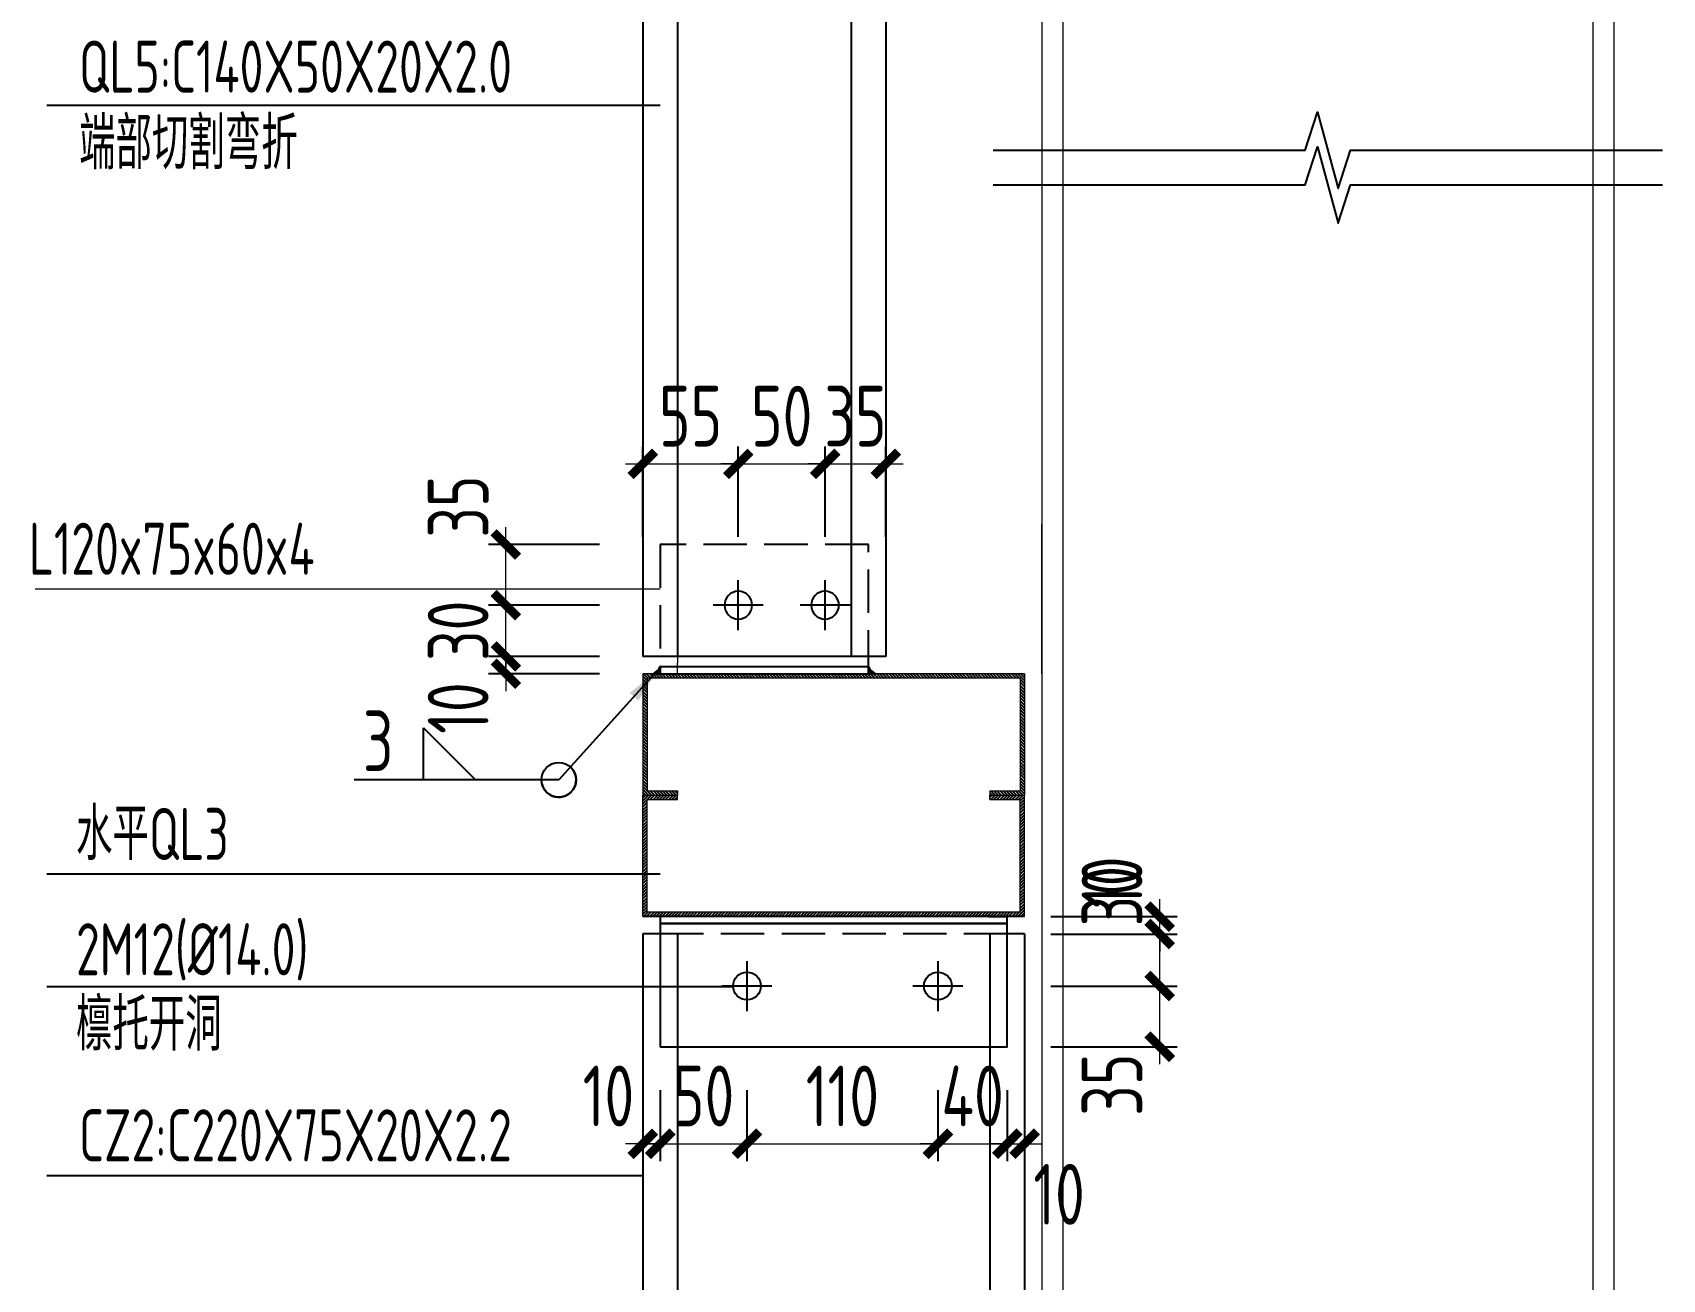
# Model space of a CAD drawing. Extents: x -2746917 to -971774, y -3334247 to -3250358.
# Drawn here: x -1436595 to -1427204, y -3304470 to -3297285 of the extents above; entities that cross this region are included whole.
import ezdxf

# ---------------------------------------------------------------- set-up
doc = ezdxf.new("R2010")
doc.units = 0
doc.header["$LTSCALE"] = 1000
doc.header["$MEASUREMENT"] = 0
doc.header["$PDMODE"] = 35
doc.linetypes.add('DASH', pattern=[0.35, 0.25, -0.1])
doc.layers.get('0').update_dxf_attribs({"linetype": 'CONTINUOUS'})
doc.layers.get('Defpoints').update_dxf_attribs({"linetype": 'CONTINUOUS'})
doc.layers.add('BEAM', color=7, linetype='CONTINUOUS', lineweight=13)
for name, color, linetype in [('BEAM_CON', 4, 'CONTINUOUS'), ('COLU', 7, 'CONTINUOUS'), ('DIM', 3, 'CONTINUOUS'), ('REIN', 1, 'CONTINUOUS'), ('TDB_中实线', 7, 'CONTINUOUS'), ('TEXT', 7, 'CONTINUOUS'), ('THIN', 7, 'CONTINUOUS'), ('WELD', 7, 'CONTINUOUS')]:
    doc.layers.add(name, color=color, linetype=linetype)
doc.styles.add('TSSD_Dimension', font='tssdeng.shx', dxfattribs={"width": 0.75, "bigfont": 'Hztxt.shx'})
doc.styles.add('TSSD_Label', font='tssdeng.shx', dxfattribs={"width": 0.75, "bigfont": 'hztxt.shx'})
doc.styles.add('TSSD_Rein', font='Tssdeng.shx', dxfattribs={"width": 0.75, "bigfont": 'hztxt.shx'})
doc.dimstyles.new('TSSD_10_100', dxfattribs={"dimtxt": 350, "dimasz": 100, "dimexe": 100, "dimexo": 250, "dimgap": 100, "dimtad": 1, "dimdec": 0, "dimlfac": 0.1, "dimzin": 0, "dimdsep": 46, "dimtxsty": 'TSSD_Dimension', "dimblk": 'ARCHTICK', "dimcen": 0, "dimdle": 100, "dimclrt": 7, "dimadec": 0, "dimazin": 0, "dimtfac": 1, "dimtdec": 0, "dimtix": 1, "dimtmove": 2, "dimatfit": 3, "dimldrblk": 'ARCHTICK', "dimfxl": 1, "dimtolj": 1, "dimtzin": 0, "dimlwd": 5, "dimarcsym": 0})
doc.dimstyles.new('TSSD_LEADER_STYLE_200.0', dxfattribs={"dimtxt": 700, "dimasz": 200, "dimexe": 200, "dimexo": 500, "dimgap": 0.09, "dimtad": 0, "dimtih": 1, "dimtoh": 1, "dimdec": 4, "dimzin": 0, "dimdsep": 46, "dimtxsty": 'Standard', "dimcen": 0.09, "dimdle": 200, "dimclrt": 7, "dimadec": 0, "dimazin": 0, "dimtfac": 1, "dimtdec": 4, "dimtofl": 0, "dimtmove": 0, "dimatfit": 3, "dimfxl": 1, "dimtolj": 1, "dimtzin": 0, "dimarcsym": 0})

# ---------------------------------------------------------------- blocks, each defined once
blk = doc.blocks.new('A$C3073000E')
at = {"layer": 'THIN', "color": 1}
for p, q in [((-28.3, 144.9), (-28.3, -143.1)), ((115.7, 0.9), (-172.3, 0.9))]:
    blk.add_line(p, q, dxfattribs=at)
blk.add_circle((-28.3, 0.9), 80, dxfattribs=at)
blk = doc.blocks.new('_ArchTick')
at = {"color": 0, "const_width": 0.5}
blk.add_lwpolyline([(-0.707, -0.707), (0.707, 0.707)], dxfattribs=at)
blk = doc.blocks.new('*D2061')
at = {"layer": 'Defpoints', "color": 0, "ltscale": 1.5}
for p in [(-1432528.5, -3299770.6), (-1433078.5, -3300440.9), (-1432528.5, -3300440.9)]:
    blk.add_point(p, dxfattribs=at)
at = {"layer": 'DIM', "color": 0, "lineweight": -2, "ltscale": 1.5}
for p, q in [((-1433078.5, -3300190.9), (-1433078.5, -3299670.6)), ((-1432528.5, -3300190.9), (-1432528.5, -3299670.6))]:
    blk.add_line(p, q, dxfattribs=at)
at = {"layer": 'DIM', "color": 0, "lineweight": 5, "ltscale": 1.5}
blk.add_line((-1433178.5, -3299770.6), (-1432428.5, -3299770.6), dxfattribs=at)
at = {"layer": 'DIM', "color": 0, "lineweight": 5, "ltscale": 1.5, "xscale": 100, "yscale": 100, "zscale": 100, "rotation": 180}
blk.add_blockref('_ArchTick', (-1433078.5, -3299770.6), dxfattribs=at)
at = {"layer": 'DIM', "color": 0, "lineweight": 5, "ltscale": 1.5, "xscale": 100, "yscale": 100, "zscale": 100}
blk.add_blockref('_ArchTick', (-1432528.5, -3299770.6), dxfattribs=at)
at = {"layer": 'DIM', "color": 7, "ltscale": 1.5, "insert": (-1432803.5, -3299495.6), "char_height": 350, "attachment_point": 5, "style": 'TSSD_Dimension'}
blk.add_mtext('\\A1;55', dxfattribs=at)
blk = doc.blocks.new('*D2062')
at = {"layer": 'Defpoints', "color": 0, "ltscale": 1.5}
for p in [(-1432028.5, -3299770.6), (-1432528.5, -3300440.9), (-1432028.5, -3300440.9)]:
    blk.add_point(p, dxfattribs=at)
at = {"layer": 'DIM', "color": 0, "lineweight": -2, "ltscale": 1.5}
for p, q in [((-1432528.5, -3300190.9), (-1432528.5, -3299670.6)), ((-1432028.5, -3300190.9), (-1432028.5, -3299670.6))]:
    blk.add_line(p, q, dxfattribs=at)
at = {"layer": 'DIM', "color": 0, "lineweight": 5, "ltscale": 1.5}
for p, q in [((-1432528.5, -3299770.6), (-1432628.5, -3299770.6)), ((-1432528.5, -3299770.6), (-1432028.5, -3299770.6)), ((-1432028.5, -3299770.6), (-1431928.5, -3299770.6))]:
    blk.add_line(p, q, dxfattribs=at)
at = {"layer": 'DIM', "color": 0, "lineweight": 5, "ltscale": 1.5, "xscale": 100, "yscale": 100, "zscale": 100}
blk.add_blockref('_ArchTick', (-1432528.5, -3299770.6), dxfattribs=at)
at = {"layer": 'DIM', "color": 0, "lineweight": 5, "ltscale": 1.5, "xscale": 100, "yscale": 100, "zscale": 100, "rotation": 180}
blk.add_blockref('_ArchTick', (-1432028.5, -3299770.6), dxfattribs=at)
at = {"layer": 'DIM', "color": 7, "ltscale": 1.5, "insert": (-1432278.5, -3299495.6), "char_height": 350, "attachment_point": 5, "style": 'TSSD_Dimension'}
blk.add_mtext('\\A1;50', dxfattribs=at)
blk = doc.blocks.new('*D2063')
at = {"layer": 'Defpoints', "color": 0, "ltscale": 1.5}
for p in [(-1431678.5, -3299770.6), (-1432028.5, -3300440.9), (-1431678.5, -3300440.9)]:
    blk.add_point(p, dxfattribs=at)
at = {"layer": 'DIM', "color": 0, "lineweight": -2, "ltscale": 1.5}
for p, q in [((-1432028.5, -3300190.9), (-1432028.5, -3299670.6)), ((-1431678.5, -3300190.9), (-1431678.5, -3299670.6))]:
    blk.add_line(p, q, dxfattribs=at)
at = {"layer": 'DIM', "color": 0, "lineweight": 5, "ltscale": 1.5}
for p, q in [((-1432028.5, -3299770.6), (-1432128.5, -3299770.6)), ((-1432028.5, -3299770.6), (-1431678.5, -3299770.6)), ((-1431678.5, -3299770.6), (-1431578.5, -3299770.6))]:
    blk.add_line(p, q, dxfattribs=at)
at = {"layer": 'DIM', "color": 0, "lineweight": 5, "ltscale": 1.5, "xscale": 100, "yscale": 100, "zscale": 100}
blk.add_blockref('_ArchTick', (-1432028.5, -3299770.6), dxfattribs=at)
at = {"layer": 'DIM', "color": 0, "lineweight": 5, "ltscale": 1.5, "xscale": 100, "yscale": 100, "zscale": 100, "rotation": 180}
blk.add_blockref('_ArchTick', (-1431678.5, -3299770.6), dxfattribs=at)
at = {"layer": 'DIM', "color": 7, "ltscale": 1.5, "insert": (-1431853.5, -3299495.6), "char_height": 350, "attachment_point": 5, "style": 'TSSD_Dimension'}
blk.add_mtext('\\A1;35', dxfattribs=at)
blk = doc.blocks.new('*D2064')
at = {"layer": 'Defpoints', "color": 0, "ltscale": 1.5}
for p in [(-1433867.7, -3300879.9), (-1433078.5, -3300879.9), (-1433078.5, -3300979.9)]:
    blk.add_point(p, dxfattribs=at)
at = {"layer": 'DIM', "color": 0, "lineweight": 5, "ltscale": 1.5}
for p, q in [((-1433867.7, -3300879.9), (-1433867.7, -3300779.9)), ((-1433867.7, -3300979.9), (-1433867.7, -3300879.9)), ((-1433867.7, -3300979.9), (-1433867.7, -3301079.9))]:
    blk.add_line(p, q, dxfattribs=at)
at = {"layer": 'DIM', "color": 0, "lineweight": -2, "ltscale": 1.5}
for p, q in [((-1433328.5, -3300879.9), (-1433967.7, -3300879.9)), ((-1433328.5, -3300979.9), (-1433967.7, -3300979.9))]:
    blk.add_line(p, q, dxfattribs=at)
at = {"layer": 'DIM', "color": 0, "lineweight": 5, "ltscale": 1.5, "xscale": 100, "yscale": 100, "zscale": 100}
for p, rotation in [((-1433867.7, -3300879.9), 270), ((-1433867.7, -3300979.9), 90)]:
    blk.add_blockref('_ArchTick', p, dxfattribs=dict(at, rotation=rotation))
at = {"layer": 'DIM', "color": 7, "ltscale": 1.5, "insert": (-1434142.7, -3301178), "char_height": 350, "attachment_point": 5, "rotation": 90, "style": 'TSSD_Dimension'}
blk.add_mtext('\\A1;10', dxfattribs=at)
blk = doc.blocks.new('*D2065')
at = {"layer": 'Defpoints', "color": 0, "ltscale": 1.5}
for p in [(-1433867.7, -3300584.9), (-1433078.5, -3300584.9), (-1433078.5, -3300879.9)]:
    blk.add_point(p, dxfattribs=at)
at = {"layer": 'DIM', "color": 0, "lineweight": 5, "ltscale": 1.5}
for p, q in [((-1433867.7, -3300584.9), (-1433867.7, -3300484.9)), ((-1433867.7, -3300879.9), (-1433867.7, -3300584.9)), ((-1433867.7, -3300879.9), (-1433867.7, -3300979.9))]:
    blk.add_line(p, q, dxfattribs=at)
at = {"layer": 'DIM', "color": 0, "lineweight": -2, "ltscale": 1.5}
for p, q in [((-1433328.5, -3300584.9), (-1433967.7, -3300584.9)), ((-1433328.5, -3300879.9), (-1433967.7, -3300879.9))]:
    blk.add_line(p, q, dxfattribs=at)
at = {"layer": 'DIM', "color": 0, "lineweight": 5, "ltscale": 1.5, "xscale": 100, "yscale": 100, "zscale": 100}
for p, rotation in [((-1433867.7, -3300584.9), 270), ((-1433867.7, -3300879.9), 90)]:
    blk.add_blockref('_ArchTick', p, dxfattribs=dict(at, rotation=rotation))
at = {"layer": 'DIM', "color": 7, "ltscale": 1.5, "insert": (-1434142.7, -3300732.4), "char_height": 350, "attachment_point": 5, "rotation": 90, "style": 'TSSD_Dimension'}
blk.add_mtext('\\A1;30', dxfattribs=at)
blk = doc.blocks.new('*D2066')
at = {"layer": 'Defpoints', "color": 0, "ltscale": 1.5}
for p in [(-1433867.7, -3300234.9), (-1433078.5, -3300234.9), (-1433078.5, -3300584.9)]:
    blk.add_point(p, dxfattribs=at)
at = {"layer": 'DIM', "color": 0, "lineweight": 5, "ltscale": 1.5}
blk.add_line((-1433867.7, -3300684.9), (-1433867.7, -3300134.9), dxfattribs=at)
at = {"layer": 'DIM', "color": 0, "lineweight": -2, "ltscale": 1.5}
for p, q in [((-1433328.5, -3300234.9), (-1433967.7, -3300234.9)), ((-1433328.5, -3300584.9), (-1433967.7, -3300584.9))]:
    blk.add_line(p, q, dxfattribs=at)
at = {"layer": 'DIM', "color": 0, "lineweight": 5, "ltscale": 1.5, "xscale": 100, "yscale": 100, "zscale": 100}
for p, rotation in [((-1433867.7, -3300234.9), 90), ((-1433867.7, -3300584.9), 270)]:
    blk.add_blockref('_ArchTick', p, dxfattribs=dict(at, rotation=rotation))
at = {"layer": 'DIM', "color": 7, "ltscale": 1.5, "insert": (-1434142.7, -3300016.6), "char_height": 350, "attachment_point": 5, "rotation": 90, "style": 'TSSD_Dimension'}
blk.add_mtext('\\A1;35', dxfattribs=at)
blk = doc.blocks.new('_WELD003')
at = {"color": 0, "linetype": 'ByBlock'}
blk.add_circle((0, 0), 0.5, dxfattribs=at)
blk = doc.blocks.new('_WELD004')
at = {"color": 0, "linetype": 'ByBlock'}
for p, q in [((0, 1), (1, 0)), ((0, 0), (0, 1))]:
    blk.add_line(p, q, dxfattribs=at)
blk = doc.blocks.new('*D2109')
at = {"layer": 'Defpoints', "color": 0, "ltscale": 1.5}
for p in [(-1433078.5, -3303129.9), (-1432978.5, -3303129.9), (-1432978.5, -3303688.5)]:
    blk.add_point(p, dxfattribs=at)
at = {"layer": 'DIM', "color": 0, "lineweight": -2, "ltscale": 1.5}
for p, q in [((-1433078.5, -3303379.9), (-1433078.5, -3303788.5)), ((-1432978.5, -3303379.9), (-1432978.5, -3303788.5))]:
    blk.add_line(p, q, dxfattribs=at)
at = {"layer": 'DIM', "color": 0, "lineweight": 5, "ltscale": 1.5}
for p, q in [((-1433078.5, -3303688.5), (-1433178.5, -3303688.5)), ((-1433078.5, -3303688.5), (-1432978.5, -3303688.5)), ((-1432978.5, -3303688.5), (-1432878.5, -3303688.5))]:
    blk.add_line(p, q, dxfattribs=at)
at = {"layer": 'DIM', "color": 0, "lineweight": 5, "ltscale": 1.5, "xscale": 100, "yscale": 100, "zscale": 100}
blk.add_blockref('_ArchTick', (-1433078.5, -3303688.5), dxfattribs=at)
at = {"layer": 'DIM', "color": 0, "lineweight": 5, "ltscale": 1.5, "xscale": 100, "yscale": 100, "zscale": 100, "rotation": 180}
blk.add_blockref('_ArchTick', (-1432978.5, -3303688.5), dxfattribs=at)
at = {"layer": 'DIM', "color": 7, "ltscale": 1.5, "insert": (-1433276.6, -3303413.5), "char_height": 350, "attachment_point": 5, "style": 'TSSD_Dimension'}
blk.add_mtext('\\A1;10', dxfattribs=at)
blk = doc.blocks.new('*D2110')
at = {"layer": 'Defpoints', "color": 0, "ltscale": 1.5}
for p in [(-1432978.5, -3303129.9), (-1432478.5, -3303129.9), (-1432478.5, -3303688.5)]:
    blk.add_point(p, dxfattribs=at)
at = {"layer": 'DIM', "color": 0, "lineweight": -2, "ltscale": 1.5}
for p, q in [((-1432978.5, -3303379.9), (-1432978.5, -3303788.5)), ((-1432478.5, -3303379.9), (-1432478.5, -3303788.5))]:
    blk.add_line(p, q, dxfattribs=at)
at = {"layer": 'DIM', "color": 0, "lineweight": 5, "ltscale": 1.5}
for p, q in [((-1432978.5, -3303688.5), (-1433078.5, -3303688.5)), ((-1432978.5, -3303688.5), (-1432478.5, -3303688.5)), ((-1432478.5, -3303688.5), (-1432378.5, -3303688.5))]:
    blk.add_line(p, q, dxfattribs=at)
at = {"layer": 'DIM', "color": 0, "lineweight": 5, "ltscale": 1.5, "xscale": 100, "yscale": 100, "zscale": 100}
blk.add_blockref('_ArchTick', (-1432978.5, -3303688.5), dxfattribs=at)
at = {"layer": 'DIM', "color": 0, "lineweight": 5, "ltscale": 1.5, "xscale": 100, "yscale": 100, "zscale": 100, "rotation": 180}
blk.add_blockref('_ArchTick', (-1432478.5, -3303688.5), dxfattribs=at)
at = {"layer": 'DIM', "color": 7, "ltscale": 1.5, "insert": (-1432728.5, -3303413.5), "char_height": 350, "attachment_point": 5, "style": 'TSSD_Dimension'}
blk.add_mtext('\\A1;50', dxfattribs=at)
blk = doc.blocks.new('*D2111')
at = {"layer": 'Defpoints', "color": 0, "ltscale": 1.5}
for p in [(-1432478.5, -3303129.9), (-1431378.5, -3303129.9), (-1431378.5, -3303688.5)]:
    blk.add_point(p, dxfattribs=at)
at = {"layer": 'DIM', "color": 0, "lineweight": -2, "ltscale": 1.5}
for p, q in [((-1432478.5, -3303379.9), (-1432478.5, -3303788.5)), ((-1431378.5, -3303379.9), (-1431378.5, -3303788.5))]:
    blk.add_line(p, q, dxfattribs=at)
at = {"layer": 'DIM', "color": 0, "lineweight": 5, "ltscale": 1.5}
blk.add_line((-1432578.5, -3303688.5), (-1431278.5, -3303688.5), dxfattribs=at)
at = {"layer": 'DIM', "color": 0, "lineweight": 5, "ltscale": 1.5, "xscale": 100, "yscale": 100, "zscale": 100, "rotation": 180}
blk.add_blockref('_ArchTick', (-1432478.5, -3303688.5), dxfattribs=at)
at = {"layer": 'DIM', "color": 0, "lineweight": 5, "ltscale": 1.5, "xscale": 100, "yscale": 100, "zscale": 100}
blk.add_blockref('_ArchTick', (-1431378.5, -3303688.5), dxfattribs=at)
at = {"layer": 'DIM', "color": 7, "ltscale": 1.5, "insert": (-1431928.5, -3303413.5), "char_height": 350, "attachment_point": 5, "style": 'TSSD_Dimension'}
blk.add_mtext('\\A1;110', dxfattribs=at)
blk = doc.blocks.new('*D2112')
at = {"layer": 'Defpoints', "color": 0, "ltscale": 1.5}
for p in [(-1431378.5, -3303129.9), (-1430978.5, -3303129.9), (-1430978.5, -3303688.5)]:
    blk.add_point(p, dxfattribs=at)
at = {"layer": 'DIM', "color": 0, "lineweight": -2, "ltscale": 1.5}
for p, q in [((-1431378.5, -3303379.9), (-1431378.5, -3303788.5)), ((-1430978.5, -3303379.9), (-1430978.5, -3303788.5))]:
    blk.add_line(p, q, dxfattribs=at)
at = {"layer": 'DIM', "color": 0, "lineweight": 5, "ltscale": 1.5}
for p, q in [((-1431378.5, -3303688.5), (-1431478.5, -3303688.5)), ((-1431378.5, -3303688.5), (-1430978.5, -3303688.5)), ((-1430978.5, -3303688.5), (-1430878.5, -3303688.5))]:
    blk.add_line(p, q, dxfattribs=at)
at = {"layer": 'DIM', "color": 0, "lineweight": 5, "ltscale": 1.5, "xscale": 100, "yscale": 100, "zscale": 100}
blk.add_blockref('_ArchTick', (-1431378.5, -3303688.5), dxfattribs=at)
at = {"layer": 'DIM', "color": 0, "lineweight": 5, "ltscale": 1.5, "xscale": 100, "yscale": 100, "zscale": 100, "rotation": 180}
blk.add_blockref('_ArchTick', (-1430978.5, -3303688.5), dxfattribs=at)
at = {"layer": 'DIM', "color": 7, "ltscale": 1.5, "insert": (-1431178.5, -3303413.5), "char_height": 350, "attachment_point": 5, "style": 'TSSD_Dimension'}
blk.add_mtext('\\A1;40', dxfattribs=at)
blk = doc.blocks.new('*D2113')
at = {"layer": 'Defpoints', "color": 0, "ltscale": 1.5}
for p in [(-1430978.5, -3303129.9), (-1430878.5, -3303129.9), (-1430878.5, -3303688.5)]:
    blk.add_point(p, dxfattribs=at)
at = {"layer": 'DIM', "color": 0, "lineweight": -2, "ltscale": 1.5}
for p, q in [((-1430978.5, -3303379.9), (-1430978.5, -3303788.5)), ((-1430878.5, -3303379.9), (-1430878.5, -3303788.5))]:
    blk.add_line(p, q, dxfattribs=at)
at = {"layer": 'DIM', "color": 0, "lineweight": 5, "ltscale": 1.5}
for p, q in [((-1430978.5, -3303688.5), (-1431078.5, -3303688.5)), ((-1430978.5, -3303688.5), (-1430878.5, -3303688.5)), ((-1430878.5, -3303688.5), (-1430778.5, -3303688.5))]:
    blk.add_line(p, q, dxfattribs=at)
at = {"layer": 'DIM', "color": 0, "lineweight": 5, "ltscale": 1.5, "xscale": 100, "yscale": 100, "zscale": 100}
blk.add_blockref('_ArchTick', (-1430978.5, -3303688.5), dxfattribs=at)
at = {"layer": 'DIM', "color": 0, "lineweight": 5, "ltscale": 1.5, "xscale": 100, "yscale": 100, "zscale": 100, "rotation": 180}
blk.add_blockref('_ArchTick', (-1430878.5, -3303688.5), dxfattribs=at)
at = {"layer": 'DIM', "color": 7, "ltscale": 1.5, "insert": (-1430680.4, -3303980.1), "char_height": 350, "attachment_point": 5, "style": 'TSSD_Dimension'}
blk.add_mtext('\\A1;10', dxfattribs=at)
blk = doc.blocks.new('*D2114')
at = {"layer": 'Defpoints', "color": 0, "ltscale": 1.5}
for p in [(-1430978.5, -3302779.9), (-1430100.2, -3302779.9), (-1430978.5, -3303129.9)]:
    blk.add_point(p, dxfattribs=at)
at = {"layer": 'DIM', "color": 0, "lineweight": 5, "ltscale": 1.5}
blk.add_line((-1430100.2, -3303229.9), (-1430100.2, -3302679.9), dxfattribs=at)
at = {"layer": 'DIM', "color": 0, "lineweight": -2, "ltscale": 1.5}
for p, q in [((-1430728.5, -3302779.9), (-1430000.2, -3302779.9)), ((-1430728.5, -3303129.9), (-1430000.2, -3303129.9))]:
    blk.add_line(p, q, dxfattribs=at)
at = {"layer": 'DIM', "color": 0, "lineweight": 5, "ltscale": 1.5, "xscale": 100, "yscale": 100, "zscale": 100}
for p, rotation in [((-1430100.2, -3302779.9), 90), ((-1430100.2, -3303129.9), 270)]:
    blk.add_blockref('_ArchTick', p, dxfattribs=dict(at, rotation=rotation))
at = {"layer": 'DIM', "color": 7, "ltscale": 1.5, "insert": (-1430375.2, -3303348.2), "char_height": 350, "attachment_point": 5, "rotation": 90, "style": 'TSSD_Dimension'}
blk.add_mtext('\\A1;35', dxfattribs=at)
blk = doc.blocks.new('*D2115')
at = {"layer": 'Defpoints', "color": 0, "ltscale": 1.5}
for p in [(-1430978.5, -3302479.9), (-1430100.2, -3302479.9), (-1430978.5, -3302779.9)]:
    blk.add_point(p, dxfattribs=at)
at = {"layer": 'DIM', "color": 0, "lineweight": 5, "ltscale": 1.5}
blk.add_line((-1430100.2, -3302879.9), (-1430100.2, -3302379.9), dxfattribs=at)
at = {"layer": 'DIM', "color": 0, "lineweight": -2, "ltscale": 1.5}
for p, q in [((-1430728.5, -3302479.9), (-1430000.2, -3302479.9)), ((-1430728.5, -3302779.9), (-1430000.2, -3302779.9))]:
    blk.add_line(p, q, dxfattribs=at)
at = {"layer": 'DIM', "color": 0, "lineweight": 5, "ltscale": 1.5, "xscale": 100, "yscale": 100, "zscale": 100}
for p, rotation in [((-1430100.2, -3302479.9), 90), ((-1430100.2, -3302779.9), 270)]:
    blk.add_blockref('_ArchTick', p, dxfattribs=dict(at, rotation=rotation))
at = {"layer": 'DIM', "color": 7, "ltscale": 1.5, "insert": (-1430375.2, -3302261.6), "char_height": 350, "attachment_point": 5, "rotation": 90, "style": 'TSSD_Dimension'}
blk.add_mtext('\\A1;30', dxfattribs=at)
blk = doc.blocks.new('*D2116')
at = {"layer": 'Defpoints', "color": 0, "ltscale": 1.5}
for p in [(-1430978.5, -3302379.9), (-1430100.2, -3302379.9), (-1430978.5, -3302479.9)]:
    blk.add_point(p, dxfattribs=at)
at = {"layer": 'DIM', "color": 0, "lineweight": 5, "ltscale": 1.5}
for p, q in [((-1430100.2, -3302379.9), (-1430100.2, -3302279.9)), ((-1430100.2, -3302479.9), (-1430100.2, -3302379.9)), ((-1430100.2, -3302479.9), (-1430100.2, -3302579.9))]:
    blk.add_line(p, q, dxfattribs=at)
at = {"layer": 'DIM', "color": 0, "lineweight": -2, "ltscale": 1.5}
for p, q in [((-1430728.5, -3302379.9), (-1430000.2, -3302379.9)), ((-1430728.5, -3302479.9), (-1430000.2, -3302479.9))]:
    blk.add_line(p, q, dxfattribs=at)
at = {"layer": 'DIM', "color": 0, "lineweight": 5, "ltscale": 1.5, "xscale": 100, "yscale": 100, "zscale": 100}
for p, rotation in [((-1430100.2, -3302379.9), 270), ((-1430100.2, -3302479.9), 90)]:
    blk.add_blockref('_ArchTick', p, dxfattribs=dict(at, rotation=rotation))
at = {"layer": 'DIM', "color": 7, "ltscale": 1.5, "insert": (-1430375.2, -3302181.8), "char_height": 350, "attachment_point": 5, "rotation": 90, "style": 'TSSD_Dimension'}
blk.add_mtext('\\A1;10', dxfattribs=at)

msp = doc.modelspace()

# ---------------------------------------------------------------- hatches: boundary and pattern name
at = {"layer": 'COLU'}
h = msp.add_hatch(dxfattribs=at)
h.set_pattern_fill('ANSI31', color=6, scale=100, style=0)
h.set_pattern_definition([(315, (301559.005, -6639189.988), (-8.838834765, -8.838834765), [])])
h.paths.add_polyline_path([(-1432878.53, -3301679.87), (-1433078.53, -3301679.87), (-1433078.53, -3300979.87), (-1430878.53, -3300979.87), (-1430878.53, -3301679.87), (-1431078.53, -3301679.87), (-1431078.53, -3301654.87), (-1430903.53, -3301654.87), (-1430903.53, -3301004.87), (-1433053.53, -3301004.87), (-1433053.53, -3301654.87), (-1432878.53, -3301654.87)])
h = msp.add_hatch(dxfattribs=at)
h.set_pattern_fill('ANSI31', color=6, scale=100, style=0)
h.set_pattern_definition([(45, (301559.005, 35830.24), (-8.838834765, 8.838834765), [])])
h.paths.add_polyline_path([(-1432878.53, -3301679.87), (-1433078.53, -3301679.87), (-1433078.53, -3302379.87), (-1430878.53, -3302379.87), (-1430878.53, -3301679.87), (-1431078.53, -3301679.87), (-1431078.53, -3301704.87), (-1430903.53, -3301704.87), (-1430903.53, -3302354.87), (-1433053.53, -3302354.87), (-1433053.53, -3301704.87), (-1432878.53, -3301704.87)])
at = {"layer": 'TDB_中实线', "ltscale": 1.5}
for points in [[(-1432978.53, -3300939.87), (-1432978.53, -3300979.87), (-1433020.1, -3300979.87, 0.2108599)], [(-1431778.53, -3300939.87), (-1431778.53, -3300979.87), (-1431736.95, -3300979.87, -0.2108599)]]:
    msp.add_hatch(color=256, dxfattribs=at).paths.add_polyline_path(points)

# ---------------------------------------------------------------- linework, layer by layer
at = {"layer": 'BEAM', "linetype": 'ByBlock'}
for p, q in [((-1432878.53, -3300119.87), (-1432878.53, -3300919.87)), ((-1430779, -3300979.87), (-1430779, -3300119.87)), ((-1432878.53, -3300979.87), (-1432878.53, -3300919.87))]:
    msp.add_line(p, q, dxfattribs=at)
at = {"layer": 'BEAM', "color": 6, "linetype": 'ByBlock'}
for p, q in [((-1433078.53, -3300979.87), (-1433078.53, -3301679.87)), ((-1430878.53, -3300979.87), (-1433078.53, -3300979.87)), ((-1433053.53, -3301004.87), (-1433053.53, -3301654.87)), ((-1430903.53, -3301004.87), (-1433053.53, -3301004.87)), ((-1430903.53, -3301004.87), (-1430903.53, -3301654.87)), ((-1430878.53, -3300979.87), (-1430878.53, -3301679.87)), ((-1433078.53, -3301679.87), (-1432878.53, -3301679.87)), ((-1433078.53, -3301679.87), (-1432878.53, -3301679.87)), ((-1433078.53, -3302379.87), (-1433078.53, -3301679.87)), ((-1433078.53, -3301679.87), (-1432878.53, -3301679.87)), ((-1433078.53, -3301679.87), (-1432878.53, -3301679.87)), ((-1433053.53, -3301654.87), (-1432878.53, -3301654.87)), ((-1432878.53, -3301654.87), (-1432878.53, -3301679.87)), ((-1432878.53, -3301704.87), (-1432878.53, -3301679.87)), ((-1431078.53, -3301654.87), (-1430903.53, -3301654.87)), ((-1431078.53, -3301654.87), (-1431078.53, -3301679.87)), ((-1431078.53, -3301679.87), (-1430878.53, -3301679.87)), ((-1431078.53, -3301679.87), (-1430878.53, -3301679.87)), ((-1431078.53, -3301679.87), (-1430878.53, -3301679.87)), ((-1431078.53, -3301704.87), (-1431078.53, -3301679.87)), ((-1431078.53, -3301679.87), (-1430878.53, -3301679.87)), ((-1430878.53, -3302379.87), (-1430878.53, -3301679.87)), ((-1433053.53, -3302354.87), (-1433053.53, -3301704.87)), ((-1433053.53, -3301704.87), (-1432878.53, -3301704.87)), ((-1431078.53, -3301704.87), (-1430903.53, -3301704.87)), ((-1430903.53, -3302354.87), (-1430903.53, -3301704.87)), ((-1430878.53, -3302379.87), (-1433078.53, -3302379.87)), ((-1430878.53, -3302379.87), (-1433078.53, -3302379.87)), ((-1430903.53, -3302354.87), (-1433053.53, -3302354.87)), ((-1430903.53, -3302354.87), (-1433053.53, -3302354.87))]:
    msp.add_line(p, q, dxfattribs=at)
at = {"layer": 'BEAM_CON', "lineweight": 5}
for p, q in [((-1430779, -3288889), (-1430779, -3309431.67)), ((-1430659, -3288889), (-1430659, -3309431.67)), ((-1427603.78, -3288889), (-1427603.78, -3309431.67)), ((-1427483.78, -3288889), (-1427483.78, -3309431.67))]:
    msp.add_line(p, q, dxfattribs=at)
at = {"layer": 'COLU', "color": 4}
for p, q in [((-1431878.53, -3296276.46), (-1431878.53, -3300879.87)), ((-1431678.53, -3296276.46), (-1431678.53, -3300879.87)), ((-1433078.53, -3297026.46), (-1433078.53, -3300879.87)), ((-1432878.53, -3297026.46), (-1432878.53, -3300879.87)), ((-1433078.53, -3302479.87), (-1433078.53, -3306444.29)), ((-1432978.53, -3302479.87), (-1433078.53, -3302479.87)), ((-1432878.53, -3302479.87), (-1432878.53, -3306444.29)), ((-1431078.53, -3302479.87), (-1431078.53, -3306444.29)), ((-1430878.53, -3302479.87), (-1430978.53, -3302479.87)), ((-1430878.53, -3302479.87), (-1430878.53, -3306444.29))]:
    msp.add_line(p, q, dxfattribs=at)
at = {"layer": 'COLU', "ltscale": 1.5}
for p, q in [((-1432978.53, -3297704.74), (-1436512.16, -3297704.74)), ((-1432978.53, -3302134.41), (-1436512.16, -3302134.41)), ((-1432558.37, -3302785.23), (-1436512.16, -3302785.23)), ((-1433078.53, -3303873.33), (-1436512.16, -3303873.33))]:
    msp.add_line(p, q, dxfattribs=at)
at = {"layer": 'COLU', "color": 4}
msp.add_lwpolyline([(-1432978.53, -3300979.87), (-1431778.53, -3300979.87), (-1431778.53, -3300939.87), (-1432978.53, -3300939.87)], close=True, dxfattribs=at)
at = {"layer": 'COLU'}
for points in [[(-1432978.53, -3302419.87), (-1430978.53, -3302419.87), (-1430978.53, -3302379.87), (-1432978.53, -3302379.87)], [(-1432978.53, -3303129.87), (-1430978.53, -3303129.87), (-1430978.53, -3302419.87), (-1432978.53, -3302419.87)]]:
    msp.add_lwpolyline(points, close=True, dxfattribs=at)
at = {"layer": 'REIN', "color": 4, "linetype": 'DASH'}
for p, q in [((-1432978.53, -3300234.87), (-1432978.53, -3300979.87)), ((-1431778.53, -3300234.87), (-1432978.53, -3300234.87)), ((-1431778.53, -3300979.87), (-1431778.53, -3300234.87)), ((-1430978.53, -3302479.87), (-1432978.53, -3302479.87))]:
    msp.add_line(p, q, dxfattribs=at)
at = {"layer": 'REIN', "color": 4}
msp.add_line((-1431678.53, -3300879.87), (-1433078.53, -3300879.87), dxfattribs=at)
at = {"layer": 'TDB_中实线', "ltscale": 1.5}
for p, q in [((-1433020.1, -3300979.87), (-1432978.53, -3300979.87)), ((-1431736.95, -3300979.87), (-1431778.53, -3300979.87)), ((-1430878.53, -3302379.87), (-1433078.53, -3302379.87)), ((-1431086.95, -3302379.87), (-1430978.53, -3302379.87))]:
    msp.add_line(p, q, dxfattribs=at)
for centre, start, end in [((-1433044.63, -3300912.77), 290.079098, 337.706932), ((-1431712.42, -3300912.77), 202.293068, 249.920902)]:
    msp.add_arc(centre, 71.44, start, end, dxfattribs=at)
at = {"layer": 'TEXT', "lineweight": 9}
msp.add_line((-1432978.53, -3300492.71, -288), (-1436579.07, -3300492.71, -288), dxfattribs=at)
at = {"layer": 'THIN', "ltscale": 1.5}
for points in [[(-1431059, -3297962.9), (-1429261.39, -3297962.9), (-1429191.39, -3297742.9), (-1429071.39, -3298182.9), (-1429001.39, -3297962.9), (-1427203.78, -3297962.9)], [(-1431059, -3298162.9), (-1429261.39, -3298162.9), (-1429191.39, -3297942.9), (-1429071.39, -3298382.9), (-1429001.39, -3298162.9), (-1427203.78, -3298162.9)]]:
    msp.add_lwpolyline(points, dxfattribs=at)
at = {"layer": 'WELD'}
msp.add_line((-1433563.1, -3301591.67), (-1434741.81, -3301591.67), dxfattribs=at)
msp.add_arc((-1433563.1, -3301591.67), 100, 180, 50.374282, dxfattribs=at)

# ---------------------------------------------------------------- block references
at = {"layer": 'BEAM', "linetype": 'ByBlock', "xscale": -1, "rotation": 180}
for p in [(-1432500.22, -3300584.01), (-1432000.22, -3300584.01)]:
    msp.add_blockref('A$C3073000E', p, dxfattribs=at)
at = {"layer": 'BEAM', "linetype": 'ByBlock'}
for p in [(-1432450.22, -3302780.74), (-1431350.22, -3302780.74)]:
    msp.add_blockref('A$C3073000E', p, dxfattribs=at)
at = {"layer": 'WELD'}
for name, p, xscale, yscale, zscale in [('_WELD004', (-1434341.81, -3301591.67), 300, 300, 300), ('_WELD003', (-1433563.1, -3301591.67), 200, 200, 200)]:
    msp.add_blockref(name, p, dxfattribs=dict(at, xscale=xscale, yscale=yscale, zscale=zscale))

# ---------------------------------------------------------------- texts
at = {"layer": 'TEXT', "lineweight": 9, "style": 'TSSD_Rein', "width": 0.7}
for s, p in [('QL5:C140X50X20X2.0', (-1436327.12, -3297631.33, -114.28)), ('端部切割弯折', (-1436327.12, -3298072.88, -114.28)), ('L120x75x60x4', (-1436616.26, -3300409.89, -576)), ('水平QL3', (-1436344.56, -3302053.36, 288.92)), ('2M12(%%C14.0)', (-1436344.56, -3302717.95, 288.92)), ('檩托开洞', (-1436344.56, -3303151.49, 288.92)), ('CZ2:C220X75X20X2.2', (-1436327.12, -3303790.09, -114.28))]:
    msp.add_text(s, height=300, dxfattribs=at).set_placement(p)
at = {"layer": 'TEXT', "style": 'TSSD_Label', "width": 0.75}
msp.add_text('3', height=350, dxfattribs=at).set_placement((-1434691.81, -3301541.67))

# ---------------------------------------------------------------- dimensions: what is measured, and where the dimension line sits
at = {"layer": 'DIM', "ltscale": 1.5}
for base, p1, p2, picture, middle in [((-1432528.53, -3299770.63), (-1433078.53, -3300440.87), (-1432528.53, -3300440.87), '*D2061', (-1432803.53, -3299495.63)), ((-1432028.53, -3299770.63), (-1432528.53, -3300440.87), (-1432028.53, -3300440.87), '*D2062', (-1432278.53, -3299495.63)), ((-1431678.53, -3299770.63), (-1432028.53, -3300440.87), (-1431678.53, -3300440.87), '*D2063', (-1431853.53, -3299495.63)), ((-1432478.53, -3303688.47), (-1432978.53, -3303129.87), (-1432478.53, -3303129.87), '*D2110', (-1432728.53, -3303413.47)), ((-1431378.53, -3303688.47), (-1432478.53, -3303129.87), (-1431378.53, -3303129.87), '*D2111', (-1431928.53, -3303413.47)), ((-1430978.53, -3303688.47), (-1431378.53, -3303129.87), (-1430978.53, -3303129.87), '*D2112', (-1431178.53, -3303413.47))]:
    dim = msp.add_linear_dim(base=base, p1=p1, p2=p2, dimstyle='TSSD_10_100', dxfattribs=at)
    dim.commit()
    dim.dimension.update_dxf_attribs({"geometry": picture, "text_midpoint": middle})
for base, p1, p2, angle, picture, middle in [((-1433867.68, -3300234.87), (-1433078.53, -3300584.87), (-1433078.53, -3300234.87), 90, '*D2066', (-1434142.68, -3300016.57)), ((-1433867.68, -3300879.87), (-1433078.53, -3300979.87), (-1433078.53, -3300879.87), 90, '*D2064', (-1434142.68, -3301177.98)), ((-1430100.2, -3302379.87), (-1430978.53, -3302479.87), (-1430978.53, -3302379.87), 270, '*D2116', (-1430375.2, -3302181.76)), ((-1430100.2, -3302479.87), (-1430978.53, -3302779.87), (-1430978.53, -3302479.87), 270, '*D2115', (-1430375.2, -3302261.57)), ((-1430100.2, -3302779.87), (-1430978.53, -3303129.87), (-1430978.53, -3302779.87), 270, '*D2114', (-1430375.2, -3303348.18))]:
    dim = msp.add_linear_dim(base=base, p1=p1, p2=p2, angle=angle, dimstyle='TSSD_10_100', dxfattribs=at)
    dim.commit()
    dim.dimension.update_dxf_attribs({"geometry": picture, "text_midpoint": middle, "dimtype": 160})
dim = msp.add_linear_dim(base=(-1433867.67869095, -3300584.87372766), p1=(-1433078.52675434, -3300879.87372766), p2=(-1433078.52675434, -3300584.87372766), angle=90, dimstyle='TSSD_10_100', dxfattribs=at)
dim.commit()
dim.dimension.update_dxf_attribs({"geometry": '*D2065', "text_midpoint": (-1434142.67869095, -3300732.37372766)})
for base, p1, p2, picture, middle in [((-1432978.53, -3303688.47), (-1433078.53, -3303129.87), (-1432978.53, -3303129.87), '*D2109', (-1433276.64, -3303413.47)), ((-1430878.53, -3303688.47), (-1430978.53, -3303129.87), (-1430878.53, -3303129.87), '*D2113', (-1430680.42, -3303980.14))]:
    dim = msp.add_linear_dim(base=base, p1=p1, p2=p2, dimstyle='TSSD_10_100', dxfattribs=at)
    dim.commit()
    dim.dimension.update_dxf_attribs({"geometry": picture, "text_midpoint": middle, "dimtype": 160})

# ---------------------------------------------------------------- leaders
at = {"layer": 'WELD'}
msp.add_leader([(-1432995.1, -3300964.26), (-1433563.1, -3301591.67)], dimstyle='TSSD_LEADER_STYLE_200.0', dxfattribs=at)

doc.saveas('drawing.dxf')
